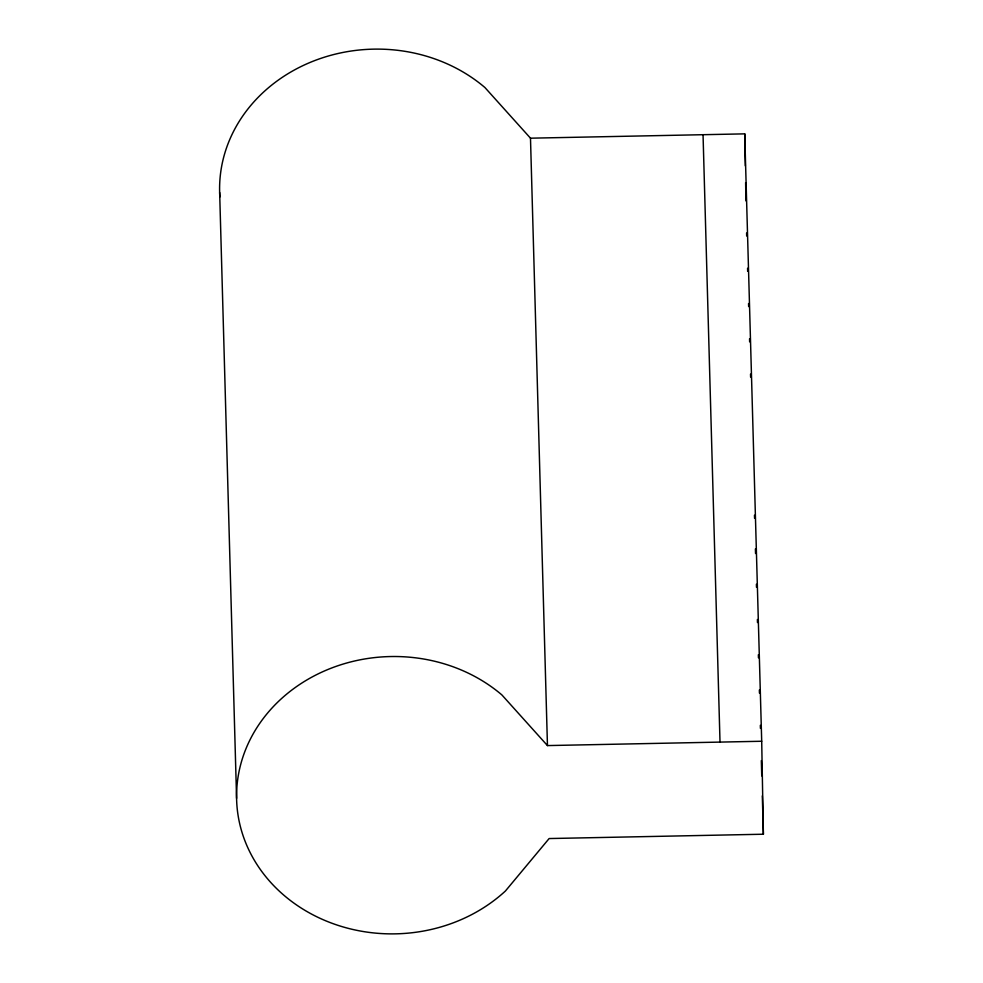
<?xml version="1.0" encoding="UTF-8"?>
<svg xmlns="http://www.w3.org/2000/svg" width="983" height="983" viewBox="0 0 983 983"><rect width="100%" height="100%" fill="white"/><g stroke="black" fill="none" stroke-linecap="round" stroke-linejoin="round"><path stroke-width="1.47" d="M236.584 798.356L219.614 190.96A156.481 138.677 -1.6 0 1 313.872 60.909A156.481 138.677 -1.6 0 1 484.914 87.524L530.488 138.185L744.733 133.86L761.702 741.256L763.386 834.223L549.128 838.548L505.422 891.003A156.481 138.677 -1.6 0 1 284.173 895.476A156.481 138.677 -1.6 0 1 280.634 699.392A156.481 138.677 -1.6 0 1 501.883 694.92L547.457 745.581L761.702 741.256M746.589 232.959L746.675 236.031M747.572 268.236L747.658 271.308M748.555 303.514L748.641 306.585M749.55 338.791L749.636 341.863M750.533 374.068L750.619 377.14M754.477 515.19L754.563 518.25M755.411 548.932L755.546 553.527M756.406 584.209L756.48 587.269M757.389 619.487L757.475 622.558M758.372 654.764L758.458 657.836M759.355 690.041L759.441 693.113M760.338 725.319L760.424 728.391M761.334 760.596L761.751 775.931M762.317 795.874L763.386 834.223M703.042 134.696L720.011 742.091M530.488 138.185L547.457 745.581M744.733 133.86L745.311 165.857M745.618 182.629L745.95 200.913M219.873 196.969A156.481 138.677 -1.6 0 1 219.651 192.459"/></g></svg>
